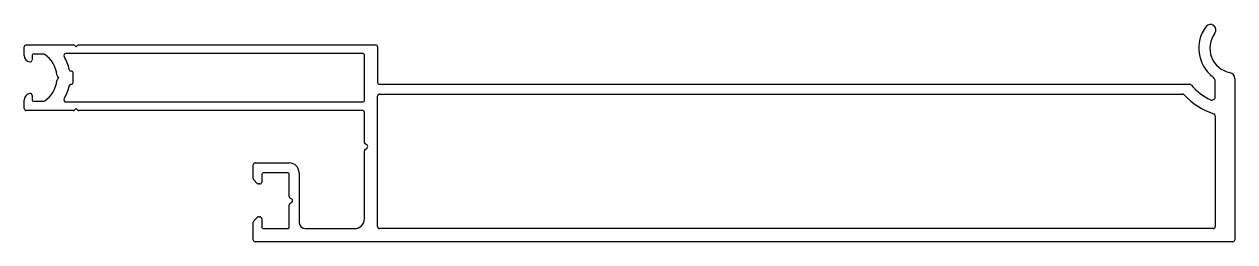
# Model space of a CAD drawing. Extents: x 915 to 1100, y 305 to 338.
import ezdxf

# ---------------------------------------------------------------- set-up
doc = ezdxf.new("R2010")
doc.units = 0
doc.layers.get('0').update_dxf_attribs({"linetype": 'CONTINUOUS'})

msp = doc.modelspace()

# ---------------------------------------------------------------- linework, layer by layer
at = {"color": 0}
for p, q in [((915.15, 333.23), (915.15, 334.54)), ((915.45, 334.84), (922.67, 334.84)), ((916.35, 333.14), (916.35, 332.54)), ((918, 333.44), (916.65, 333.44)), ((966.85, 333.54), (921.5, 333.54)), ((922.89, 334.75), (923.1, 334.54)), ((923.1, 334.54), (923.31, 334.75)), ((923.52, 334.84), (968.85, 334.84)), ((967.15, 326.44), (967.15, 333.24)), ((969.15, 334.54), (969.15, 329.14)), ((920.45, 329.84), (920.21, 330.07)), ((920.21, 329.6), (920.45, 329.84)), ((922.32, 330.84), (922.31, 330.84)), ((1100.15, 329.72), (1100.15, 305.14)), ((922.31, 328.84), (922.32, 328.84)), ((969.45, 328.84), (1093.26, 328.84)), ((1097.15, 326.92), (1097.15, 329.26)), ((915.15, 325.14), (915.15, 326.44)), ((916.35, 327.14), (916.35, 326.54)), ((916.65, 326.24), (918, 326.24)), ((921.5, 326.14), (966.85, 326.14)), ((969.15, 307.14), (969.15, 327.04)), ((969.45, 327.34), (1092.19, 327.34)), ((922.67, 324.84), (915.45, 324.84)), ((923.1, 325.14), (922.89, 324.92)), ((923.31, 324.92), (923.1, 325.14)), ((966.85, 324.84), (923.52, 324.84)), ((967.15, 319.96), (967.15, 324.54)), ((1097.15, 324.05), (1097.15, 307.14)), ((967.15, 308.34), (967.15, 318.71)), ((967.56, 319.55), (967.24, 319.75)), ((967.24, 318.92), (967.56, 319.12)), ((950.15, 314.46), (950.15, 316.54)), ((950.45, 316.84), (955.65, 316.84)), ((951.45, 315.04), (951.45, 313.94)), ((955.35, 315.34), (951.75, 315.34)), ((955.65, 311.71), (955.65, 315.04)), ((957.15, 315.34), (957.15, 307.84)), ((950.76, 313.72), (950.24, 314.25)), ((951.15, 313.64), (950.97, 313.64)), ((956.06, 311.3), (955.74, 311.5)), ((955.74, 310.67), (956.06, 310.87)), ((955.65, 307.14), (955.65, 310.46)), ((950.15, 305.14), (950.15, 307.81)), ((950.24, 308.02), (950.76, 308.55)), ((950.97, 308.64), (951.15, 308.64)), ((951.45, 308.34), (951.45, 307.14)), ((951.75, 306.84), (955.35, 306.84)), ((958.15, 306.84), (965.65, 306.84)), ((1096.85, 306.84), (969.45, 306.84)), ((1099.85, 304.84), (950.45, 304.84))]:
    msp.add_line(p, q, dxfattribs=at)
for centre, radius, start, end in [((1100.15, 334.34), 5.5, 142.9978, 232.4557), ((1096.43, 337.13), 0.85, 323.0206, 142.8733), ((1100.15, 334.34), 3.8, 143.0205, 258.9823), ((915.45, 334.54), 0.3, 90, 180), ((916.15, 333.23), 1, 180, 261.7868), ((916.65, 333.14), 0.3, 90, 180), ((918, 332.94), 0.5, 55.9836, 90), ((915.91, 329.84), 4.24, 5.6409, 55.9836), ((921.5, 333.24), 0.3, 90, 211.324), ((915.91, 329.84), 6.24, 11.4654, 31.324), ((922.67, 334.54), 0.3, 45, 90), ((923.52, 334.54), 0.3, 90, 135), ((966.85, 333.24), 0.3, 0, 90), ((968.85, 334.54), 0.3, 0, 90), ((916.05, 332.53), 0.298, 261.3723, 0.4145), ((915.91, 329.84), 4.24, 304.0164, 354.3591), ((920.43, 330.28), 0.3, 185.6409, 225), ((920.43, 329.39), 0.3, 135, 174.3591), ((922.32, 331.14), 0.3, 191.4654, 270), ((922.31, 330.54), 0.3, 6.2401, 90), ((915.91, 329.84), 6.74, 353.7599, 6.2401), ((1096.25, 329.26), 0.9, 360, 52.4557), ((1099.25, 329.72), 0.9, 360, 78.9823), ((915.91, 329.84), 6.24, 328.676, 348.5346), ((922.32, 328.54), 0.3, 90, 168.5346), ((922.31, 329.14), 0.3, 270, 353.7599), ((969.45, 329.14), 0.3, 180, 270), ((1093.26, 328.54), 0.3, 40.124, 90), ((1100.15, 334.34), 8.7, 220.124, 244.7335), ((916.15, 326.44), 1, 98.2132, 180), ((916.05, 327.14), 0.301, 0.2729, 97.9403), ((916.65, 326.54), 0.3, 180, 270), ((918, 326.74), 0.5, 270, 304.0164), ((921.5, 326.44), 0.3, 148.676, 270), ((966.85, 326.44), 0.3, 270, 0), ((969.45, 327.04), 0.3, 90, 180), ((1092.19, 327.04), 0.3, 42.5261, 90), ((1100.15, 334.34), 10.5, 222.5261, 252.2183), ((1096.65, 326.92), 0.5, 244.7335, 0), ((915.45, 325.14), 0.3, 180, 270), ((922.67, 325.14), 0.3, 270, 315), ((923.52, 325.14), 0.3, 225, 270), ((966.85, 324.54), 0.3, 0, 90), ((1096.85, 324.05), 0.299, 359.8638, 72.3545), ((967.45, 319.96), 0.3, 180, 225), ((967.45, 318.71), 0.3, 135, 180), ((967.35, 319.34), 0.3, 315, 45), ((950.45, 316.54), 0.3, 90, 180), ((955.65, 315.34), 1.5, 0, 90), ((951.75, 315.04), 0.3, 90, 180), ((955.35, 315.04), 0.3, 360, 90), ((950.45, 314.46), 0.3, 180, 225), ((950.97, 313.94), 0.3, 225, 270), ((951.15, 313.94), 0.3, 270, 360), ((955.95, 311.71), 0.3, 180, 225), ((955.85, 311.09), 0.3, 315, 45), ((955.95, 310.46), 0.3, 135, 180), ((950.45, 307.81), 0.3, 135, 180), ((950.97, 308.34), 0.3, 90, 135), ((951.15, 308.34), 0.3, 0, 90), ((951.75, 307.14), 0.3, 180, 270), ((955.35, 307.14), 0.3, 270, 0), ((958.15, 307.84), 1, 180, 270), ((965.65, 308.34), 1.5, 270, 0), ((969.45, 307.14), 0.3, 180, 270), ((1096.85, 307.14), 0.3, 270, 0), ((950.45, 305.14), 0.3, 180, 270), ((1099.85, 305.14), 0.3, 270, 0.0493)]:
    msp.add_arc(centre, radius, start, end, dxfattribs=at)

doc.saveas('drawing.dxf')
